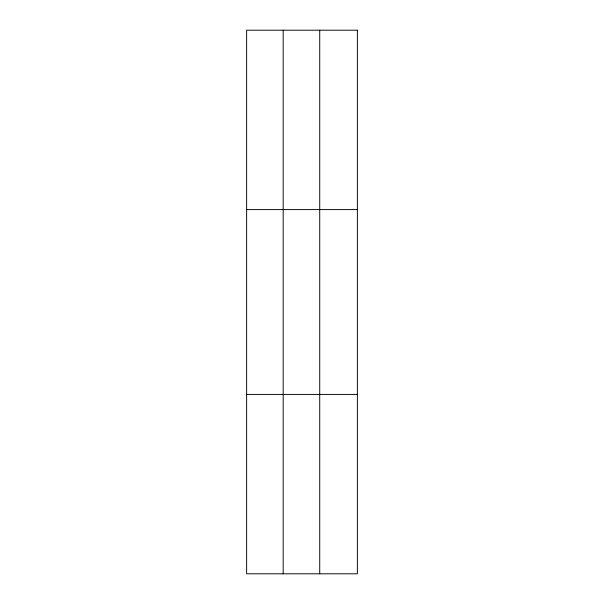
<?xml version="1.0" encoding="UTF-8"?>
<svg xmlns="http://www.w3.org/2000/svg" width="604" height="604" viewBox="0 0 604 604"><rect width="100%" height="100%" fill="white"/><g stroke="black" fill="none" stroke-linecap="round" stroke-linejoin="round"><path stroke-width="0.91" d="M283.178 30.2L283.178 573.8M319.72 30.2L319.72 573.8M246.628 209.588L357.372 209.588M246.628 394.412L357.372 394.412M357.372 30.2L357.372 573.8L246.628 573.8L246.628 30.2L357.372 30.2"/></g></svg>
